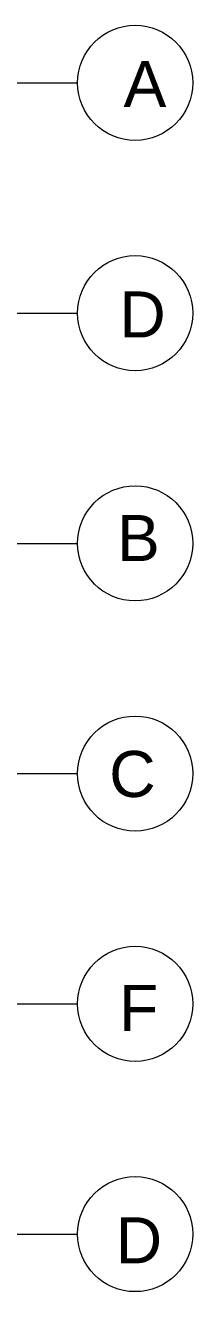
# Model space of a CAD drawing. Header units: millimetres. Extents: x 2391 to 3323, y 1596 to 2537.
# Drawn here: x 2893.36 to 2897.72, y 2352.24 to 2385.24 of the extents above; entities that cross this region are included whole.
import ezdxf

# ---------------------------------------------------------------- set-up
doc = ezdxf.new("R2010")
doc.units = ezdxf.units.MM
doc.layers.add('doors and windows schedule', color=11, linetype='Continuous')
doc.layers.add('Lightning text', color=211, linetype='Continuous')
doc.styles.get("Standard").update_dxf_attribs({"font": 'arial.ttf'})

msp = doc.modelspace()

# ---------------------------------------------------------------- linework, layer by layer
at = {"layer": 'Lightning text', "linetype": 'ByBlock', "lineweight": 13, "ltscale": 0.02}
for p, q in [((2890.721, 2383.736), (2894.721, 2383.736)), ((2890.721, 2377.736), (2894.721, 2377.736)), ((2890.721, 2371.736), (2894.721, 2371.736)), ((2890.721, 2365.736), (2894.721, 2365.736)), ((2890.721, 2359.736), (2894.721, 2359.736)), ((2890.721, 2353.736), (2894.721, 2353.736))]:
    msp.add_line(p, q, dxfattribs=at)
for centre in [(2896.221, 2383.736), (2896.221, 2377.736), (2896.221, 2371.736), (2896.221, 2365.736), (2896.221, 2359.736), (2896.221, 2353.736)]:
    msp.add_circle(centre, 1.5, dxfattribs=at)

# ---------------------------------------------------------------- texts
at = {"layer": 'doors and windows schedule'}
for s, p in [('A', (2895.918, 2383.104)), ('D', (2895.807, 2377.101)), ('B', (2895.746, 2371.274)), ('C', (2895.545, 2365.126)), ('F', (2895.798, 2359.03)), ('D', (2895.714, 2352.975))]:
    msp.add_text(s, height=1.2, dxfattribs=at).set_placement(p)

doc.saveas('drawing.dxf')
